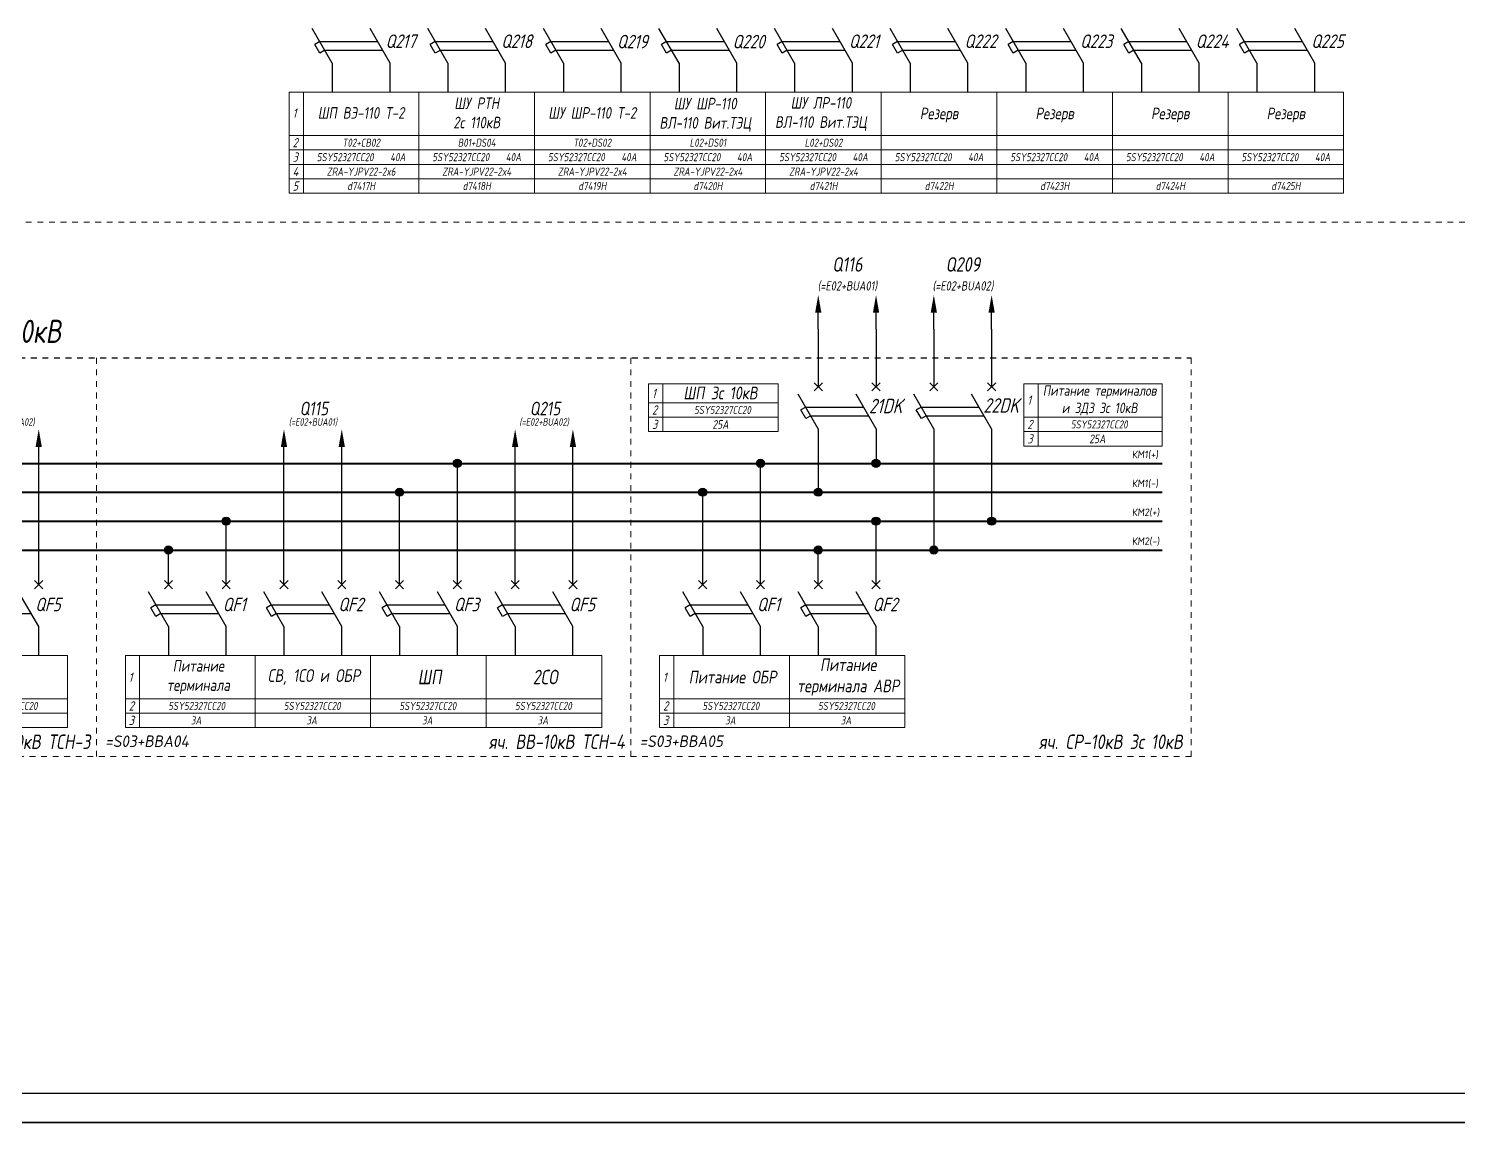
# Model space of a CAD drawing. Header units: millimetres. Extents: x 2704 to 4357, y 2919 to 4427.
# Drawn here: x 3487.6 to 3735, y 2926.7 to 3116 of the extents above; entities that cross this region are included whole.
import ezdxf

# ---------------------------------------------------------------- set-up
doc = ezdxf.new("R2010")
doc.units = ezdxf.units.MM
doc.linetypes.add('JIS_02_1.0', pattern=[2, 1, -1])
doc.styles.add('eskdw', font='', dxfattribs={"oblique": 10})
doc.styles.get("Standard").update_dxf_attribs({"font": '', "oblique": 10, "height": 2.5})
doc.styles.add('Гост', font='', dxfattribs={"oblique": 10, "height": 1.4})
doc.styles.add('Шины', font='', dxfattribs={"oblique": 5, "height": 1.2})
doc.styles.get('eskdw').set_extended_font_data('GOST type A')
doc.styles.get('Standard').set_extended_font_data('GOST type A')
doc.styles.get('Гост').set_extended_font_data('GOST type A')
doc.styles.get('Шины').set_extended_font_data('GOST type B')

msp = doc.modelspace()

# ---------------------------------------------------------------- hatches: boundary and pattern name
for points in [[(3562.45, 3040.73, 1), (3561.05, 3040.73, 1)], [(3562.45, 3040.73, 1), (3561.05, 3040.73, 1)], [(3614.9, 3040.73, 1), (3613.5, 3040.73, 1)], [(3614.9, 3040.73, 1), (3613.5, 3040.73, 1)], [(3634.9, 3040.73, 1), (3633.5, 3040.73, 1)], [(3634.9, 3040.73, 1), (3633.5, 3040.73, 1)], [(3552.45, 3035.73, 1), (3551.05, 3035.73, 1)], [(3552.45, 3035.73, 1), (3551.05, 3035.73, 1)], [(3604.9, 3035.73, 1), (3603.5, 3035.73, 1)], [(3604.9, 3035.73, 1), (3603.5, 3035.73, 1)], [(3624.9, 3035.73, 1), (3623.5, 3035.73, 1)], [(3624.9, 3035.73, 1), (3623.5, 3035.73, 1)], [(3522.45, 3030.73, 1), (3521.05, 3030.73, 1)], [(3522.45, 3030.73, 1), (3521.05, 3030.73, 1)], [(3634.9, 3030.73, 1), (3633.5, 3030.73, 1)], [(3634.9, 3030.73, 1), (3633.5, 3030.73, 1)], [(3654.9, 3030.73, 1), (3653.5, 3030.73, 1)], [(3654.9, 3030.73, 1), (3653.5, 3030.73, 1)], [(3512.45, 3025.73, 1), (3511.05, 3025.73, 1)], [(3512.45, 3025.73, 1), (3511.05, 3025.73, 1)], [(3512.45, 3025.73, 1), (3511.05, 3025.73, 1)], [(3624.9, 3025.73, 1), (3623.5, 3025.73, 1)], [(3624.9, 3025.73, 1), (3623.5, 3025.73, 1)], [(3644.9, 3025.73, 1), (3643.5, 3025.73, 1)], [(3644.9, 3025.73, 1), (3643.5, 3025.73, 1)]]:
    msp.add_hatch(color=256).paths.add_polyline_path(points)

# ---------------------------------------------------------------- linework, layer by layer
for p, q in [((3540.11, 3109.98), (3536.64, 3115.98)), ((3550.11, 3109.98), (3546.64, 3115.98)), ((3560.11, 3109.98), (3556.64, 3115.98)), ((3570.11, 3109.98), (3566.64, 3115.98)), ((3580.11, 3109.98), (3576.64, 3115.98)), ((3590.11, 3109.98), (3586.64, 3115.98)), ((3600.11, 3109.98), (3596.64, 3115.98)), ((3610.11, 3109.98), (3606.64, 3115.98)), ((3620.11, 3109.98), (3616.64, 3115.98)), ((3630.11, 3109.98), (3626.64, 3115.98)), ((3640.11, 3109.98), (3636.64, 3115.98)), ((3650.11, 3109.98), (3646.64, 3115.98)), ((3660.11, 3109.98), (3656.64, 3115.98)), ((3670.11, 3109.98), (3666.64, 3115.98)), ((3680.11, 3109.98), (3676.64, 3115.98)), ((3690.11, 3109.98), (3686.64, 3115.98)), ((3700.11, 3109.98), (3696.64, 3115.98)), ((3710.11, 3109.98), (3706.64, 3115.98)), ((3537.94, 3113.73), (3537.07, 3113.23)), ((3537.94, 3111.73), (3537.07, 3113.23)), ((3537.94, 3113.73), (3547.94, 3113.73)), ((3547.51, 3114.48), (3547.51, 3114.48)), ((3557.94, 3113.73), (3557.07, 3113.23)), ((3557.94, 3111.73), (3557.07, 3113.23)), ((3557.94, 3113.73), (3567.94, 3113.73)), ((3567.51, 3114.48), (3567.51, 3114.48)), ((3577.94, 3113.73), (3577.07, 3113.23)), ((3577.94, 3111.73), (3577.07, 3113.23)), ((3577.94, 3113.73), (3587.94, 3113.73)), ((3587.51, 3114.48), (3587.51, 3114.48)), ((3597.94, 3113.73), (3597.07, 3113.23)), ((3597.94, 3111.73), (3597.07, 3113.23)), ((3597.94, 3113.73), (3607.94, 3113.73)), ((3607.51, 3114.48), (3607.51, 3114.48)), ((3617.94, 3113.73), (3617.07, 3113.23)), ((3617.94, 3111.73), (3617.07, 3113.23)), ((3617.94, 3113.73), (3627.94, 3113.73)), ((3627.51, 3114.48), (3627.51, 3114.48)), ((3637.94, 3113.73), (3637.07, 3113.23)), ((3637.94, 3111.73), (3637.07, 3113.23)), ((3637.94, 3113.73), (3647.94, 3113.73)), ((3647.51, 3114.48), (3647.51, 3114.48)), ((3657.94, 3113.73), (3657.07, 3113.23)), ((3657.94, 3111.73), (3657.07, 3113.23)), ((3657.94, 3113.73), (3667.94, 3113.73)), ((3667.51, 3114.48), (3667.51, 3114.48)), ((3677.94, 3113.73), (3677.07, 3113.23)), ((3677.94, 3111.73), (3677.07, 3113.23)), ((3677.94, 3113.73), (3687.94, 3113.73)), ((3687.51, 3114.48), (3687.51, 3114.48)), ((3697.94, 3113.73), (3697.07, 3113.23)), ((3697.94, 3111.73), (3697.07, 3113.23)), ((3697.94, 3113.73), (3707.94, 3113.73)), ((3707.51, 3114.48), (3707.51, 3114.48)), ((3538.81, 3112.23), (3537.94, 3111.73)), ((3538.81, 3112.23), (3548.81, 3112.23)), ((3540.11, 3109.98), (3540.11, 3104.98)), ((3550.11, 3104.98), (3550.11, 3109.98)), ((3558.81, 3112.23), (3557.94, 3111.73)), ((3558.81, 3112.23), (3568.81, 3112.23)), ((3560.11, 3109.98), (3560.11, 3104.98)), ((3570.11, 3104.98), (3570.11, 3109.98)), ((3578.81, 3112.23), (3577.94, 3111.73)), ((3578.81, 3112.23), (3588.81, 3112.23)), ((3580.11, 3109.98), (3580.11, 3104.98)), ((3590.11, 3104.98), (3590.11, 3109.98)), ((3598.81, 3112.23), (3597.94, 3111.73)), ((3598.81, 3112.23), (3608.81, 3112.23)), ((3600.11, 3109.98), (3600.11, 3104.98)), ((3610.11, 3104.98), (3610.11, 3109.98)), ((3618.81, 3112.23), (3617.94, 3111.73)), ((3618.81, 3112.23), (3628.81, 3112.23)), ((3620.11, 3109.98), (3620.11, 3104.98)), ((3630.11, 3104.98), (3630.11, 3109.98)), ((3638.81, 3112.23), (3637.94, 3111.73)), ((3638.81, 3112.23), (3648.81, 3112.23)), ((3640.11, 3109.98), (3640.11, 3104.98)), ((3650.11, 3104.98), (3650.11, 3109.98)), ((3658.81, 3112.23), (3657.94, 3111.73)), ((3658.81, 3112.23), (3668.81, 3112.23)), ((3660.11, 3109.98), (3660.11, 3104.98)), ((3670.11, 3104.98), (3670.11, 3109.98)), ((3678.81, 3112.23), (3677.94, 3111.73)), ((3678.81, 3112.23), (3688.81, 3112.23)), ((3680.11, 3109.98), (3680.11, 3104.98)), ((3690.11, 3104.98), (3690.11, 3109.98)), ((3698.81, 3112.23), (3697.94, 3111.73)), ((3698.81, 3112.23), (3708.81, 3112.23)), ((3700.11, 3109.98), (3700.11, 3104.98)), ((3710.11, 3104.98), (3710.11, 3109.98)), ((3624.2, 3063.97), (3624.2, 3066.8)), ((3634.2, 3063.97), (3634.2, 3066.8)), ((3644.2, 3063.97), (3644.2, 3066.8)), ((3654.2, 3063.97), (3654.2, 3066.8)), ((3624.2, 3063.97), (3624.2, 3053.97)), ((3634.2, 3063.97), (3634.2, 3053.97)), ((3644.2, 3063.97), (3644.2, 3058.97)), ((3654.2, 3063.97), (3654.2, 3053.97)), ((3644.2, 3058.97), (3644.2, 3053.97)), ((3623.49, 3053.26), (3624.91, 3054.68)), ((3624.91, 3053.26), (3623.49, 3054.68)), ((3633.49, 3053.26), (3634.91, 3054.68)), ((3634.91, 3053.26), (3633.49, 3054.68)), ((3643.49, 3053.26), (3644.91, 3054.68)), ((3644.91, 3053.26), (3643.49, 3054.68)), ((3653.49, 3053.26), (3654.91, 3054.68)), ((3654.91, 3053.26), (3653.49, 3054.68)), ((3624.2, 3046.73), (3620.74, 3052.73)), ((3621.6, 3051.23), (3621.6, 3051.23)), ((3621.6, 3051.23), (3621.6, 3051.23)), ((3634.2, 3046.73), (3630.74, 3052.73)), ((3631.6, 3051.23), (3631.6, 3051.23)), ((3644.2, 3046.73), (3640.74, 3052.73)), ((3641.6, 3051.23), (3641.6, 3051.23)), ((3641.6, 3051.23), (3641.6, 3051.23)), ((3654.2, 3046.73), (3650.74, 3052.73)), ((3651.6, 3051.23), (3651.6, 3051.23)), ((3622.04, 3050.48), (3621.17, 3049.98)), ((3622.04, 3048.48), (3621.17, 3049.98)), ((3622.04, 3050.48), (3632.04, 3050.48)), ((3622.9, 3048.98), (3622.04, 3048.48)), ((3622.9, 3048.98), (3632.9, 3048.98)), ((3642.04, 3050.48), (3641.17, 3049.98)), ((3642.04, 3048.48), (3641.17, 3049.98)), ((3642.04, 3050.48), (3652.04, 3050.48)), ((3642.9, 3048.98), (3642.04, 3048.48)), ((3642.9, 3048.98), (3652.9, 3048.98)), ((3624.2, 3046.73), (3624.2, 3035.75)), ((3634.2, 3046.73), (3634.2, 3040.73)), ((3644.2, 3046.73), (3644.2, 3025.73)), ((3654.2, 3046.73), (3654.2, 3030.73)), ((3489.31, 3040.73), (3489.31, 3043.56)), ((3531.75, 3040.73), (3531.75, 3043.56)), ((3541.75, 3040.73), (3541.75, 3043.56)), ((3571.75, 3040.73), (3571.75, 3043.56)), ((3581.75, 3040.73), (3581.75, 3043.56)), ((3489.31, 3024.73), (3489.31, 3040.73)), ((3531.75, 3024.73), (3531.75, 3040.73)), ((3541.75, 3024.73), (3541.75, 3040.73)), ((3561.75, 3024.73), (3561.75, 3040.73)), ((3571.75, 3024.73), (3571.75, 3040.73)), ((3581.75, 3024.73), (3581.75, 3040.73)), ((3614.2, 3024.73), (3614.2, 3040.73)), ((3551.75, 3024.73), (3551.75, 3035.73)), ((3604.2, 3024.73), (3604.2, 3035.73)), ((3521.75, 3024.73), (3521.75, 3030.73)), ((3521.75, 3024.73), (3521.75, 3030.73)), ((3521.75, 3024.73), (3521.75, 3030.73)), ((3614.2, 3024.73), (3614.2, 3030.73)), ((3614.2, 3024.73), (3614.2, 3030.73)), ((3634.2, 3019.73), (3634.2, 3030.73)), ((3489.31, 3019.73), (3489.31, 3024.73)), ((3489.31, 3019.73), (3489.31, 3024.73)), ((3511.75, 3024.73), (3511.75, 3025.73)), ((3511.75, 3024.73), (3511.75, 3025.73)), ((3511.75, 3019.73), (3511.75, 3024.73)), ((3521.75, 3019.73), (3521.75, 3024.73)), ((3521.75, 3019.73), (3521.75, 3024.73)), ((3531.75, 3019.73), (3531.75, 3024.73)), ((3541.75, 3019.73), (3541.75, 3024.73)), ((3541.75, 3019.73), (3541.75, 3024.73)), ((3551.75, 3019.73), (3551.75, 3024.73)), ((3561.75, 3019.73), (3561.75, 3024.73)), ((3561.75, 3019.73), (3561.75, 3024.73)), ((3571.75, 3019.73), (3571.75, 3024.73)), ((3581.75, 3019.73), (3581.75, 3024.73)), ((3581.75, 3019.73), (3581.75, 3024.73)), ((3604.2, 3024.73), (3604.2, 3025.73)), ((3604.2, 3019.73), (3604.2, 3024.73)), ((3614.2, 3019.73), (3614.2, 3024.73)), ((3614.2, 3019.73), (3614.2, 3024.73)), ((3624.2, 3019.73), (3624.2, 3025.73)), ((3634.2, 3019.73), (3634.2, 3024.73)), ((3489.31, 3012.5), (3485.84, 3018.5)), ((3488.6, 3019.03), (3490.01, 3020.44)), ((3490.01, 3019.03), (3488.6, 3020.44)), ((3511.75, 3012.5), (3508.29, 3018.5)), ((3511.05, 3019.03), (3512.46, 3020.44)), ((3512.46, 3019.03), (3511.05, 3020.44)), ((3521.75, 3012.5), (3518.29, 3018.5)), ((3521.05, 3019.03), (3522.46, 3020.44)), ((3522.46, 3019.03), (3521.05, 3020.44)), ((3531.75, 3012.5), (3528.29, 3018.5)), ((3531.05, 3019.03), (3532.46, 3020.44)), ((3532.46, 3019.03), (3531.05, 3020.44)), ((3541.75, 3012.5), (3538.29, 3018.5)), ((3541.05, 3019.03), (3542.46, 3020.44)), ((3542.46, 3019.03), (3541.05, 3020.44)), ((3551.75, 3012.5), (3548.29, 3018.5)), ((3551.05, 3019.03), (3552.46, 3020.44)), ((3552.46, 3019.03), (3551.05, 3020.44)), ((3561.75, 3012.5), (3558.29, 3018.5)), ((3561.05, 3019.03), (3562.46, 3020.44)), ((3562.46, 3019.03), (3561.05, 3020.44)), ((3571.75, 3012.5), (3568.29, 3018.5)), ((3571.05, 3019.03), (3572.46, 3020.44)), ((3572.46, 3019.03), (3571.05, 3020.44)), ((3581.75, 3012.5), (3578.29, 3018.5)), ((3581.05, 3019.03), (3582.46, 3020.44)), ((3582.46, 3019.03), (3581.05, 3020.44)), ((3604.2, 3012.5), (3600.74, 3018.5)), ((3603.49, 3019.03), (3604.91, 3020.44)), ((3604.91, 3019.03), (3603.49, 3020.44)), ((3614.2, 3012.5), (3610.74, 3018.5)), ((3613.49, 3019.03), (3614.91, 3020.44)), ((3614.91, 3019.03), (3613.49, 3020.44)), ((3624.2, 3012.5), (3620.74, 3018.5)), ((3623.49, 3019.03), (3624.91, 3020.44)), ((3624.91, 3019.03), (3623.49, 3020.44)), ((3634.2, 3012.5), (3630.74, 3018.5)), ((3633.49, 3019.03), (3634.91, 3020.44)), ((3634.91, 3019.03), (3633.49, 3020.44)), ((3509.59, 3016.25), (3508.72, 3015.75)), ((3509.59, 3016.25), (3519.59, 3016.25)), ((3519.16, 3017), (3519.16, 3017)), ((3529.59, 3016.25), (3528.72, 3015.75)), ((3529.59, 3016.25), (3539.59, 3016.25)), ((3539.16, 3017), (3539.16, 3017)), ((3549.59, 3016.25), (3548.72, 3015.75)), ((3549.59, 3016.25), (3559.59, 3016.25)), ((3559.16, 3017), (3559.16, 3017)), ((3569.59, 3016.25), (3568.72, 3015.75)), ((3569.59, 3016.25), (3579.59, 3016.25)), ((3602.04, 3016.25), (3601.17, 3015.75)), ((3602.04, 3016.25), (3612.04, 3016.25)), ((3611.6, 3017), (3611.6, 3017)), ((3622.04, 3016.25), (3621.17, 3015.75)), ((3622.04, 3016.25), (3632.04, 3016.25)), ((3631.6, 3017), (3631.6, 3017)), ((3478.01, 3014.75), (3488.01, 3014.75)), ((3509.59, 3014.25), (3508.72, 3015.75)), ((3510.46, 3014.75), (3509.59, 3014.25)), ((3510.46, 3014.75), (3520.46, 3014.75)), ((3529.59, 3014.25), (3528.72, 3015.75)), ((3530.46, 3014.75), (3529.59, 3014.25)), ((3530.46, 3014.75), (3540.46, 3014.75)), ((3549.59, 3014.25), (3548.72, 3015.75)), ((3550.46, 3014.75), (3549.59, 3014.25)), ((3550.46, 3014.75), (3560.46, 3014.75)), ((3569.59, 3014.25), (3568.72, 3015.75)), ((3570.46, 3014.75), (3569.59, 3014.25)), ((3570.46, 3014.75), (3580.46, 3014.75)), ((3602.04, 3014.25), (3601.17, 3015.75)), ((3602.9, 3014.75), (3602.04, 3014.25)), ((3602.9, 3014.75), (3612.9, 3014.75)), ((3622.04, 3014.25), (3621.17, 3015.75)), ((3622.9, 3014.75), (3622.04, 3014.25)), ((3622.9, 3014.75), (3632.9, 3014.75)), ((3489.31, 3007.5), (3489.31, 3012.5)), ((3511.75, 3012.5), (3511.75, 3007.5)), ((3521.75, 3007.5), (3521.75, 3012.5)), ((3531.75, 3012.5), (3531.75, 3007.5)), ((3541.75, 3007.5), (3541.75, 3012.5)), ((3551.75, 3012.5), (3551.75, 3007.5)), ((3561.75, 3007.5), (3561.75, 3012.5)), ((3571.75, 3012.5), (3571.75, 3007.5)), ((3581.75, 3007.5), (3581.75, 3012.5)), ((3604.2, 3012.5), (3604.2, 3007.5)), ((3614.2, 3007.5), (3614.2, 3012.5)), ((3624.2, 3012.5), (3624.2, 3007.5)), ((3634.2, 3007.5), (3634.2, 3012.5)), ((3893.22, 2926.67), (3002.22, 2926.67)), ((3022.22, 2926.67), (3893.22, 2926.67))]:
    msp.add_line(p, q)
at = {"lineweight": 9}
for p, q in [((3532.66, 3104.98), (3532.66, 3087.48)), ((3532.66, 3104.98), (3532.66, 3087.48)), ((3532.66, 3104.98), (3532.66, 3087.48)), ((3532.66, 3104.98), (3532.66, 3087.48)), ((3535.1, 3104.98), (3532.66, 3104.98)), ((3535.1, 3104.98), (3715.11, 3104.98)), ((3535.1, 3104.98), (3535.1, 3087.48)), ((3555.1, 3104.98), (3555.1, 3087.48)), ((3575.1, 3104.98), (3575.1, 3087.48)), ((3595.1, 3104.98), (3595.1, 3087.48)), ((3615.1, 3104.98), (3615.1, 3087.48)), ((3635.11, 3104.98), (3635.11, 3087.48)), ((3655.11, 3104.98), (3655.11, 3087.48)), ((3675.11, 3104.98), (3675.11, 3087.48)), ((3675.11, 3104.98), (3675.11, 3087.48)), ((3695.11, 3104.98), (3695.11, 3087.48)), ((3695.11, 3104.98), (3695.11, 3087.48)), ((3715.11, 3104.98), (3715.11, 3087.48)), ((3535.1, 3097.48), (3532.66, 3097.48)), ((3535.1, 3097.48), (3715.11, 3097.48)), ((3535.1, 3094.98), (3532.66, 3094.98)), ((3535.1, 3094.98), (3715.11, 3094.98)), ((3535.1, 3092.48), (3532.66, 3092.48)), ((3535.1, 3092.48), (3715.11, 3092.48)), ((3535.1, 3089.98), (3532.66, 3089.98)), ((3535.1, 3089.98), (3715.11, 3089.98)), ((3535.1, 3087.48), (3532.66, 3087.48)), ((3535.1, 3087.48), (3715.11, 3087.48)), ((3594.84, 3054.49), (3594.84, 3046.22)), ((3594.84, 3054.49), (3617.29, 3054.49)), ((3594.84, 3054.49), (3594.84, 3046.22)), ((3597.29, 3054.49), (3597.29, 3046.22)), ((3597.29, 3046.22), (3597.29, 3054.49)), ((3617.29, 3054.49), (3617.29, 3046.22)), ((3659.78, 3054.49), (3659.78, 3043.72)), ((3659.78, 3054.49), (3683.73, 3054.49)), ((3662.23, 3043.72), (3662.23, 3054.49)), ((3683.73, 3054.49), (3683.73, 3043.72)), ((3594.84, 3051.22), (3597.29, 3051.22)), ((3597.29, 3051.22), (3601.4, 3051.22)), ((3597.29, 3051.22), (3600.49, 3051.22)), ((3597.97, 3051.22), (3617.29, 3051.22)), ((3662.23, 3051.99), (3662.23, 3043.72)), ((3594.84, 3048.72), (3597.29, 3048.72)), ((3597.29, 3048.72), (3601.4, 3048.72)), ((3597.29, 3048.72), (3600.49, 3048.72)), ((3597.97, 3048.72), (3617.29, 3048.72)), ((3659.78, 3048.72), (3662.23, 3048.72)), ((3662.23, 3048.72), (3666.34, 3048.72)), ((3662.23, 3048.72), (3665.43, 3048.72)), ((3662.9, 3048.72), (3683.73, 3048.72)), ((3594.84, 3046.22), (3597.29, 3046.22)), ((3597.29, 3046.22), (3601.4, 3046.22)), ((3597.29, 3046.22), (3600.49, 3046.22)), ((3597.97, 3046.22), (3617.29, 3046.22)), ((3659.78, 3046.22), (3662.23, 3046.22)), ((3662.23, 3046.22), (3666.34, 3046.22)), ((3662.23, 3046.22), (3665.43, 3046.22)), ((3662.9, 3046.22), (3683.73, 3046.22)), ((3659.78, 3043.72), (3662.23, 3043.72)), ((3662.23, 3043.72), (3666.34, 3043.72)), ((3662.23, 3043.72), (3665.43, 3043.72)), ((3662.9, 3043.72), (3683.73, 3043.72)), ((3474.31, 3007.5), (3494.31, 3007.5)), ((3494.31, 3007.5), (3494.31, 2995)), ((3504.31, 3007.5), (3506.75, 3007.5)), ((3504.31, 3007.5), (3504.31, 2995)), ((3506.75, 3007.5), (3506.75, 2995)), ((3506.75, 3007.5), (3506.75, 2995)), ((3506.75, 3007.5), (3526.75, 3007.5)), ((3526.75, 3007.5), (3526.75, 2995)), ((3526.75, 3007.5), (3546.75, 3007.5)), ((3546.75, 3007.5), (3546.75, 2995)), ((3546.75, 3007.5), (3566.75, 3007.5)), ((3566.75, 3007.5), (3566.75, 2995)), ((3566.75, 3007.5), (3586.75, 3007.5)), ((3586.75, 3007.5), (3586.75, 2995)), ((3596.75, 3007.5), (3599.2, 3007.5)), ((3596.75, 3007.5), (3596.75, 2995)), ((3599.2, 3007.5), (3599.2, 2995)), ((3599.2, 3007.5), (3599.2, 2995)), ((3599.2, 3007.5), (3619.2, 3007.5)), ((3619.2, 3007.5), (3619.2, 2995)), ((3619.2, 3007.5), (3639.2, 3007.5)), ((3639.2, 3007.5), (3639.2, 2995)), ((3506.75, 3002.5), (3506.75, 2995)), ((3506.75, 3002.5), (3506.75, 2995)), ((3506.75, 3002.5), (3506.75, 2995)), ((3599.2, 3002.5), (3599.2, 2995)), ((3599.2, 3002.5), (3599.2, 2995)), ((3599.2, 3002.5), (3599.2, 2995)), ((3471.86, 3000), (3494.31, 3000)), ((3504.31, 3000), (3526.75, 3000)), ((3524.31, 3000), (3546.75, 3000)), ((3544.31, 3000), (3566.75, 3000)), ((3564.31, 3000), (3586.75, 3000)), ((3596.75, 3000), (3619.2, 3000)), ((3616.75, 3000), (3639.2, 3000)), ((3636.75, 3000), (3639.2, 3000)), ((3474.31, 2997.5), (3494.31, 2997.5)), ((3504.31, 2997.5), (3506.75, 2997.5)), ((3506.75, 2997.5), (3526.75, 2997.5)), ((3526.75, 2997.5), (3546.75, 2997.5)), ((3546.75, 2997.5), (3566.75, 2997.5)), ((3566.75, 2997.5), (3586.75, 2997.5)), ((3596.75, 2997.5), (3599.2, 2997.5)), ((3599.2, 2997.5), (3619.2, 2997.5)), ((3619.2, 2997.5), (3639.2, 2997.5)), ((3474.31, 2995), (3494.31, 2995)), ((3504.31, 2995), (3506.75, 2995)), ((3506.75, 2995), (3526.75, 2995)), ((3526.75, 2995), (3546.75, 2995)), ((3546.75, 2995), (3566.75, 2995)), ((3566.75, 2995), (3586.75, 2995)), ((3596.75, 2995), (3599.2, 2995)), ((3599.2, 2995), (3619.2, 2995)), ((3619.2, 2995), (3639.2, 2995))]:
    msp.add_line(p, q, dxfattribs=at)
at = {"linetype": 'JIS_02_1.0', "lineweight": 15}
for p, q in [((3866.09, 3082.48), (3064.33, 3082.48)), ((3499.31, 3058.97), (3499.31, 2990)), ((3591.75, 3058.97), (3591.75, 2990)), ((3688.73, 3058.97), (3688.73, 2990)), ((3688.73, 2990), (3241.97, 2990))]:
    msp.add_line(p, q, dxfattribs=at)
at = {"linetype": 'JIS_02_1.0'}
msp.add_line((3241.97, 3058.97), (3688.73, 3058.97), dxfattribs=at)
at = {"lineweight": 40}
for p, q in [((3249.41, 3040.73), (3683.73, 3040.73)), ((3249.41, 3035.73), (3683.73, 3035.73)), ((3249.41, 3030.73), (3683.73, 3030.73)), ((3249.41, 3025.73), (3683.73, 3025.73))]:
    msp.add_line(p, q, dxfattribs=at)
at = {"lineweight": 30}
msp.add_line((3888.22, 2931.67), (3022.22, 2931.67), dxfattribs=at)
at = {"ltscale": 5}
for points in [[(3624.2, 3069.87, 0, 1.09, 0), (3624.2, 3066.8, 0, 1.09, 0)], [(3634.2, 3069.87, 0, 1.09, 0), (3634.2, 3066.8, 0, 1.09, 0)], [(3644.2, 3069.87, 0, 1.09, 0), (3644.2, 3066.8, 0, 1.09, 0)], [(3654.2, 3069.87, 0, 1.09, 0), (3654.2, 3066.8, 0, 1.09, 0)], [(3489.31, 3046.64, 0, 1.09, 0), (3489.31, 3043.56, 0, 1.09, 0)], [(3531.75, 3046.64, 0, 1.09, 0), (3531.75, 3043.56, 0, 1.09, 0)], [(3541.75, 3046.64, 0, 1.09, 0), (3541.75, 3043.56, 0, 1.09, 0)], [(3571.75, 3046.64, 0, 1.09, 0), (3571.75, 3043.56, 0, 1.09, 0)], [(3581.75, 3046.64, 0, 1.09, 0), (3581.75, 3043.56, 0, 1.09, 0)]]:
    msp.add_lwpolyline(points, format="xyseb", dxfattribs=at)
for centre in [(3561.75, 3040.73), (3561.75, 3040.73), (3614.2, 3040.73), (3614.2, 3040.73), (3634.2, 3040.73), (3634.2, 3040.73), (3551.75, 3035.73), (3551.75, 3035.73), (3604.2, 3035.73), (3604.2, 3035.73), (3624.2, 3035.73), (3624.2, 3035.73), (3521.75, 3030.73), (3521.75, 3030.73), (3634.2, 3030.73), (3634.2, 3030.73), (3654.2, 3030.73), (3654.2, 3030.73), (3511.75, 3025.73), (3511.75, 3025.73), (3511.75, 3025.73), (3624.2, 3025.73), (3624.2, 3025.73), (3644.2, 3025.73), (3644.2, 3025.73)]:
    msp.add_circle(centre, 0.7)

# ---------------------------------------------------------------- texts
at = {"style": 'eskdw', "oblique": 15}
for s, height, p in [('Q217', 2.355, (3549.33, 3112.61)), ('Q218', 2.355, (3569.33, 3112.61)), ('Q221', 2.355, (3629.5, 3112.61)), ('Q222', 2.355, (3649.5, 3112.61)), ('Q223', 2.355, (3669.5, 3112.61)), ('Q224', 2.355, (3689.5, 3112.61)), ('Q225', 2.355, (3709.5, 3112.61)), ('Q219', 2.355, (3589.37, 3112.55)), ('Q220', 2.355, (3609.37, 3112.55)), ('21DK', 2.5, (3632.96, 3049.41)), ('22DK', 2.5, (3652.77, 3049.5)), ('QF5', 2.355, (3488.7, 3015.13)), ('QF1', 2.355, (3521.15, 3015.13)), ('QF2', 2.355, (3541.15, 3015.13)), ('QF3', 2.355, (3561.15, 3015.13)), ('QF5', 2.355, (3581.15, 3015.13)), ('QF1', 2.355, (3613.6, 3015.13)), ('QF2', 2.355, (3633.6, 3015.13))]:
    msp.add_text(s, height=height, dxfattribs=at).set_placement(p)
at = {"lineweight": 9, "oblique": 15}
for s, style, p in [('1', 'eskdw', (3533.24, 3100.56)), ('2', 'Гост', (3533.24, 3095.43)), ('3', 'Гост', (3533.24, 3092.93)), ('4', 'Гост', (3533.24, 3090.43)), ('5', 'Гост', (3533.24, 3087.93)), ('1', 'eskdw', (3595.43, 3052.04)), ('2', 'eskdw', (3595.43, 3049.17)), ('1', 'eskdw', (3660.37, 3050.87)), ('3', 'eskdw', (3595.43, 3046.67)), ('2', 'eskdw', (3660.37, 3046.67)), ('3', 'eskdw', (3660.37, 3044.17)), ('1', 'eskdw', (3504.86, 3002.9)), ('1', 'eskdw', (3597.31, 3002.9)), ('2', 'eskdw', (3504.89, 2997.95)), ('2', 'eskdw', (3597.34, 2997.95)), ('3', 'eskdw', (3504.89, 2995.45)), ('3', 'eskdw', (3597.34, 2995.45))]:
    msp.add_text(s, height=1.6, dxfattribs=dict(at, style=style)).set_placement(p)
at = {"lineweight": 9, "char_height": 2, "width": 20, "attachment_point": 5, "style": 'Гост'}
for s, insert in [('{\\fGOST type A|b0|i0|c204|p34;ШУ\\fGOST type A|b0|i0|c0|p34; \\fGOST type A|b0|i0|c204|p34;РТН\\fGOST type A|b0|i0|c0|p34; \\P2\\fGOST type A|b0|i0|c204|p34;с\\fGOST type A|b0|i0|c0|p34; 110\\fGOST type A|b0|i0|c204|p34;кВ}', (3565.1, 3101.39)), ('\\pl-0.9;ШУ ШР-110 \\PВЛ-110 Вит.ТЭЦ', (3605.1, 3101.06)), ('\\pl-0.9;ШУ ЛР-110 \\PВЛ-110 Вит.ТЭЦ', (3625.11, 3101.19)), ('ШП ВЭ-110 Т-2', (3545.1, 3101.39)), ('{\\fGOST 2.304 type A|b0|i0|c204|p34;ШУ} {\\fGOST 2.304 type A|b0|i0|c204|p34;ШР}-110 {\\fGOST 2.304 type A|b0|i0|c204|p34;Т}-2', (3585.1, 3101.39)), ('{\\fGOST 2.304 type A|b0|i0|c204|p34;Резерв}', (3645.11, 3101.02)), ('{\\fGOST 2.304 type A|b0|i0|c204|p34;Резерв}', (3665.11, 3101.02)), ('{\\fGOST 2.304 type A|b0|i0|c204|p34;Резерв}', (3685.11, 3101.02)), ('{\\fGOST 2.304 type A|b0|i0|c204|p34;Резерв}', (3705.11, 3101.02))]:
    msp.add_mtext(s, dxfattribs=dict(at, insert=insert))
at = {"lineweight": 9, "attachment_point": 5}
for s, insert, char_height, width in [('{\\fGOST 2.304 type A|b0|i0|c204|p34;T02+CB02}', (3545.1, 3096.23), 1.4, 20), ('{\\fGOST 2.304 type A|b0|i0|c204|p34;B01+DS04}', (3565.1, 3096.23), 1.4, 20), ('{\\fGOST 2.304 type A|b0|i0|c204|p34;Т02+DS02}', (3585.1, 3096.23), 1.4, 20), ('{\\fGOST 2.304 type A|b0|i0|c204|p34;L02+DS01}', (3605.1, 3096.23), 1.4, 20), ('{\\fGOST 2.304 type A|b0|i0|c204|p34;L02+DS02}', (3625.11, 3096.23), 1.4, 20), ('{\\fGOST 2.304 type A|b0|i0|c204|p34;5SY52327CC20    40А}', (3545.1, 3093.73), 1.4, 20), ('{\\fGOST 2.304 type A|b0|i0|c204|p34;5SY52327CC20    40А}', (3565.1, 3093.73), 1.4, 20), ('{\\fGOST 2.304 type A|b0|i0|c204|p34;5SY52327CC20    40А}', (3585.1, 3093.73), 1.4, 20), ('{\\fGOST 2.304 type A|b0|i0|c204|p34;5SY52327CC20    40А}', (3605.1, 3093.73), 1.4, 20), ('{\\fGOST 2.304 type A|b0|i0|c204|p34;5SY52327CC20    40А}', (3625.11, 3093.73), 1.4, 20), ('{\\fGOST 2.304 type A|b0|i0|c204|p34;5SY52327CC20    40А}', (3645.11, 3093.73), 1.4, 20), ('{\\fGOST 2.304 type A|b0|i0|c204|p34;5SY52327CC20    40А}', (3665.11, 3093.73), 1.4, 20), ('{\\fGOST 2.304 type A|b0|i0|c204|p34;5SY52327CC20    40А}', (3685.11, 3093.73), 1.4, 20), ('{\\fGOST 2.304 type A|b0|i0|c204|p34;5SY52327CC20    40А}', (3705.11, 3093.73), 1.4, 20), ('{\\fGOST 2.304 type A|b0|i0|c204|p34;ZRA-YJPV22-2x6}', (3545.1, 3091.23), 1.4, 20), ('{\\fGOST 2.304 type A|b0|i0|c204|p34;ZRA-YJPV22-2x4}', (3565.1, 3091.23), 1.4, 20), ('{\\fGOST 2.304 type A|b0|i0|c204|p34;ZRA-YJPV22-2x4}', (3585.1, 3091.23), 1.4, 20), ('{\\fGOST 2.304 type A|b0|i0|c204|p34;ZRA-YJPV22-2x4}', (3605.1, 3091.23), 1.4, 20), ('{\\fGOST 2.304 type A|b0|i0|c204|p34;ZRA-YJPV22-2x4}', (3625.11, 3091.23), 1.4, 20), ('{\\fGOST 2.304 type A|b0|i0|c204|p34;d7417H}', (3545.1, 3088.73), 1.4, 20), ('{\\fGOST 2.304 type A|b0|i0|c204|p34;d7418H}', (3565.1, 3088.73), 1.4, 20), ('{\\fGOST 2.304 type A|b0|i0|c204|p34;d7419H}', (3585.1, 3088.73), 1.4, 20), ('{\\fGOST 2.304 type A|b0|i0|c204|p34;d7420H}', (3605.1, 3088.73), 1.4, 20), ('{\\fGOST 2.304 type A|b0|i0|c204|p34;d7421H}', (3625.11, 3088.73), 1.4, 20), ('{\\fGOST 2.304 type A|b0|i0|c204|p34;d7422H}', (3645.11, 3088.73), 1.4, 20), ('{\\fGOST 2.304 type A|b0|i0|c204|p34;d7423H}', (3665.11, 3088.73), 1.4, 20), ('{\\fGOST 2.304 type A|b0|i0|c204|p34;d7424H}', (3685.11, 3088.73), 1.4, 20), ('{\\fGOST 2.304 type A|b0|i0|c204|p34;d7425H}', (3705.11, 3088.73), 1.4, 20), ('ЗРУ-10кВ 3 секция 10кВ', (3468.96, 3063.04), 4, 68.386), ('{\\fGOST 2.304 type A|b0|i0|c204|p34;5SY52327CC20}', (3607.63, 3049.97), 1.4, 20), ('{\\fGOST 2.304 type A|b0|i0|c0|p34;25\\fGOST 2.304 type A|b0|i0|c204|p34;А}', (3607.29, 3047.47), 1.5, 20), ('{\\fGOST 2.304 type A|b0|i0|c204|p34;5SY52327CC20}', (3672.83, 3047.47), 1.4, 20), ('{\\fGOST 2.304 type A|b0|i0|c0|p34;25\\fGOST 2.304 type A|b0|i0|c204|p34;А}', (3672.49, 3044.97), 1.5, 20), ('Питание \\Pтерминала', (3516.94, 3003.75), 2, 22.6797), ('Питание терминала АВР', (3629.39, 3003.75), 2.2, 22.6797), ('СВ, 1СО и ОБР', (3536.94, 3003.75), 2.2, 22.6797), ('ШП', (3556.94, 3003.75), 2.5, 22.6797), ('2СО', (3576.94, 3003.75), 2.5, 22.6797), ('Питание ОБР', (3609.39, 3003.75), 2.2, 22.6797), ('{\\fGOST 2.304 type A|b0|i0|c204|p34;5SY52327CC20}', (3484.19, 2998.75), 1.4, 20), ('{\\fGOST 2.304 type A|b0|i0|c204|p34;5SY52327CC20}', (3516.64, 2998.75), 1.4, 20), ('{\\fGOST 2.304 type A|b0|i0|c204|p34;5SY52327CC20}', (3536.64, 2998.75), 1.4, 20), ('{\\fGOST 2.304 type A|b0|i0|c204|p34;5SY52327CC20}', (3556.64, 2998.75), 1.4, 20), ('{\\fGOST 2.304 type A|b0|i0|c204|p34;5SY52327CC20}', (3576.64, 2998.75), 1.4, 20), ('{\\fGOST 2.304 type A|b0|i0|c204|p34;5SY52327CC20}', (3609.08, 2998.75), 1.4, 20), ('{\\fGOST 2.304 type A|b0|i0|c204|p34;5SY52327CC20}', (3629.08, 2998.75), 1.4, 20), ('{\\fGOST 2.304 type A|b0|i0|c204|p34;3А}', (3516.55, 2996.25), 1.4, 20), ('{\\fGOST 2.304 type A|b0|i0|c204|p34;3А}', (3536.55, 2996.25), 1.4, 20), ('{\\fGOST 2.304 type A|b0|i0|c204|p34;3А}', (3556.55, 2996.25), 1.4, 20), ('{\\fGOST 2.304 type A|b0|i0|c204|p34;3А}', (3576.55, 2996.25), 1.4, 20), ('{\\fGOST 2.304 type A|b0|i0|c204|p34;3А}', (3609, 2996.25), 1.4, 20), ('{\\fGOST 2.304 type A|b0|i0|c204|p34;3А}', (3629, 2996.25), 1.4, 20)]:
    msp.add_mtext(s, dxfattribs=dict(at, insert=insert, char_height=char_height, width=width))
for s, width, insert, char_height, attachment_point, style in [('\\pxsm1;{\\fGOST_type_A|b0|i0|c0|p2;\\H1.0616x;Q\\fGOST_type_A|b0|i0|c204|p2;116\\fGOST_type_A|b0|i0|c0|p2;\\P\\H0.64x;(=E0\\fGOST_type_A|b0|i0|c204|p2;2\\fGOST_type_A|b0|i0|c0|p2;+BUA0\\fGOST_type_A|b0|i0|c204|p2;1\\fGOST_type_A|b0|i0|c0|p2;)}', 29.5568, (3629.24, 3073.45), 2.35501, 5, 'Гост'), ('\\pxsm1;{\\fGOST_type_A|b0|i0|c0|p2;\\H1.0616x;Q\\fGOST_type_A|b0|i0|c204|p2;209\\fGOST_type_A|b0|i0|c0|p2;\\P\\H0.64x;(=E0\\fGOST_type_A|b0|i0|c204|p2;2\\fGOST_type_A|b0|i0|c0|p2;+BUA02)}', 29.5568, (3649.24, 3073.45), 2.35501, 5, 'Гост'), ('{\\fGOST type A|b0|i0|c0|p34;Q\\fGOST type A|b0|i0|c204|p34;115}', 29.5568, (3536.93, 3050.22), 2.355, 5, 'Гост'), ('{\\fGOST type A|b0|i0|c0|p34;Q21\\fGOST type A|b0|i0|c204|p34;5}', 29.5568, (3576.93, 3050.22), 2.355, 5, 'Гост'), ('{\\fGOST_type_A|b0|i0|c0|p2;(=E0\\fGOST_type_A|b0|i0|c204|p2;2\\fGOST_type_A|b0|i0|c0|p2;+BUA02)}', 29.5568, (3484.33, 3047.83), 1.3, 5, 'eskdw'), ('{\\fGOST_type_A|b0|i0|c0|p2;(=E0\\fGOST_type_A|b0|i0|c204|p2;2\\fGOST_type_A|b0|i0|c0|p2;+BUA01)}', 29.5568, (3536.77, 3047.83), 1.3, 5, 'eskdw'), ('{\\fGOST_type_A|b0|i0|c0|p2;(=E0\\fGOST_type_A|b0|i0|c204|p2;2\\fGOST_type_A|b0|i0|c0|p2;+BUA0\\fGOST_type_A|b0|i0|c204|p2;2\\fGOST_type_A|b0|i0|c0|p2;)}', 29.5568, (3576.77, 3047.83), 1.3, 5, 'eskdw'), ('яч. ВВ-10кВ ТСН-3', 57.8948, (3498.27, 2992.55), 2.5, 6, 'Гост'), ('яч. ВВ-10кВ ТСН-4', 57.8948, (3590.72, 2992.55), 2.5, 6, 'Гост'), ('яч. СР-10кВ 3с 10кВ', 57.8948, (3687.26, 2992.55), 2.5, 6, 'Гост'), ('{\\fGOST type B|b0|i0|c2|p18;=S03+BBA04}', 29.5568, (3508.07, 2992.64), 2, 5, 'Гост'), ('{\\fGOST type B|b0|i0|c2|p18;=S03+BBA05}', 29.5568, (3600.52, 2992.64), 2, 5, 'Гост')]:
    msp.add_mtext_dynamic_manual_height_columns(s, width=width, gutter_width=7, heights=[0], dxfattribs=dict(insert=insert, char_height=char_height, attachment_point=attachment_point, style=style))
at = {"lineweight": 9}
for s, width, insert, char_height, attachment_point, style in [('ШП 3с 10кВ', 23.4273, (3607.27, 3052.91), 2.2, 5, 'Гост'), ('Питание терминалов \\Pи ЗДЗ 3с 10кВ', 59.116, (3672.89, 3051.64), 1.8, 5, 'Гост'), (' {\\H1.0833x;КМ1(+)}', 7.2274, (3677.75, 3042.92), 1.2, 1, 'Шины'), (' {\\H1.0833x;КМ1(-)}', 7.2274, (3677.75, 3037.92), 1.2, 1, 'Шины'), (' {\\H1.0833x;КМ2(+)}', 7.2274, (3677.75, 3032.92), 1.2, 1, 'Шины'), (' {\\H1.0833x;КМ2(-)}', 7.2274, (3677.75, 3027.92), 1.2, 1, 'Шины')]:
    msp.add_mtext_dynamic_manual_height_columns(s, width=width, gutter_width=6, heights=[0], dxfattribs=dict(at, insert=insert, char_height=char_height, attachment_point=attachment_point, style=style))

doc.saveas('drawing.dxf')
